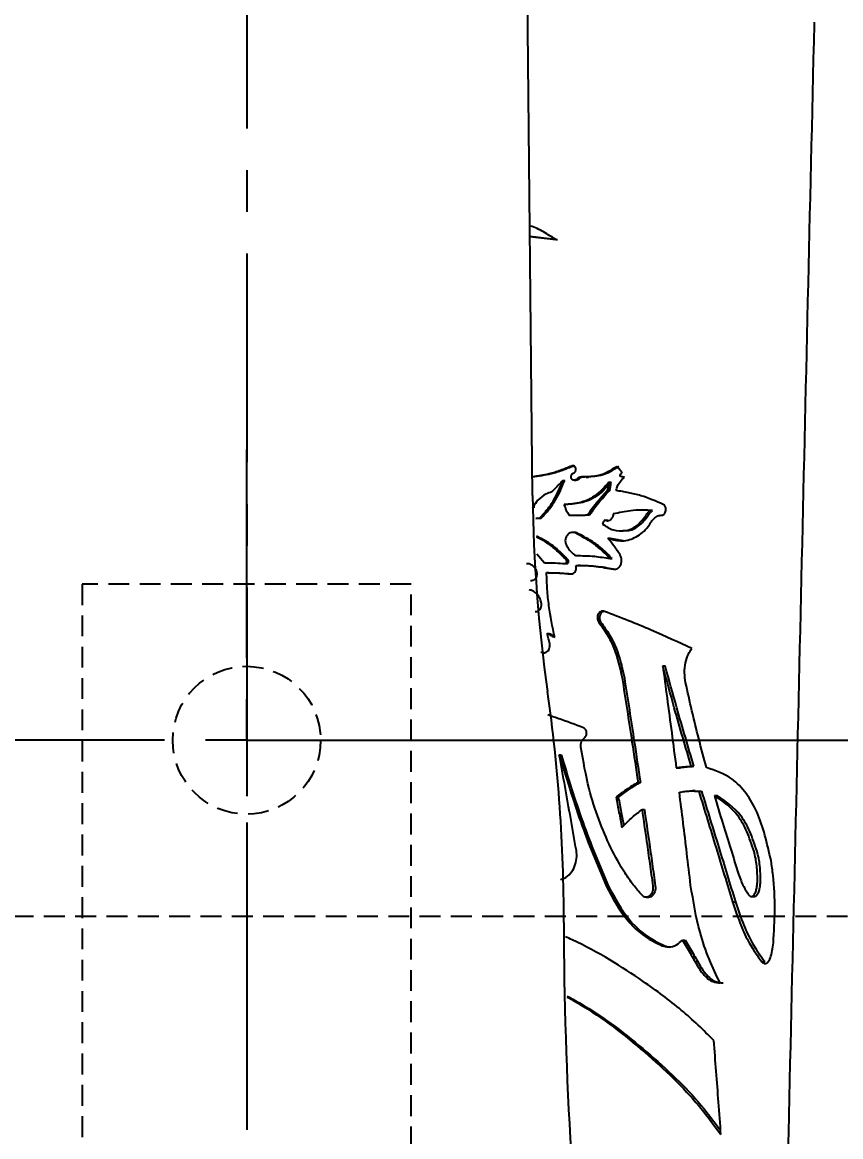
# Model space of a CAD drawing. Header units: millimetres. Extents: x 8 to 832, y 8 to 585.
# Drawn here: x 633.6 to 683.4, y 230 to 297.8 of the extents above; entities that cross this region are included whole.
import ezdxf

# ---------------------------------------------------------------- set-up
doc = ezdxf.new("R2010")
doc.units = ezdxf.units.MM
doc.linetypes.add('CENTERX2', pattern=[20.32, 12.7, -2.54, 2.54, -2.54])
doc.linetypes.add('HIDDEN', pattern=[1.905, 1.27, -0.635])
for name, color, linetype in [('CENTERLINE', 4, 'CENTERX2'), ('DIMENSIONS', 2, 'Continuous'), ('HIDDEN', 3, 'HIDDEN')]:
    doc.layers.add(name, color=color, linetype=linetype)
doc.layers.add('OUTLINE', color=7, linetype='Continuous', lineweight=25)
doc.styles.add('SLDTEXTSTYLE0', font='TXT', dxfattribs={"width": 0.75})
doc.dimstyles.new('SLDDIMSTYLE0', dxfattribs={"dimtxt": 3.5, "dimasz": 2, "dimexe": 0, "dimexo": 0.0625, "dimgap": 0.875, "dimtad": 1, "dimrnd": 1e-09, "dimzin": 12, "dimdsep": 46, "dimtxsty": 'SLDTEXTSTYLE0', "dimsah": 1, "dimcen": 0.09, "dimadec": 0, "dimazin": 3, "dimtfac": 1, "dimtofl": 0, "dimtmove": 0, "dimatfit": 3, "dimfxl": 0, "dimfrac": 2, "dimtolj": 1, "dimtzin": 12, "dimarcsym": 0})

# ---------------------------------------------------------------- blocks, each defined once
blk = doc.blocks.new('_D_7')
at = {"layer": 'DIMENSIONS'}
for p, q in [((710.247, 389.812), (743.172, 389.812)), ((741.172, 254.112), (741.172, 389.812)), ((648.272, 254.112), (743.172, 254.112))]:
    blk.add_line(p, q, dxfattribs=at)
for points in [[(741.172, 389.812), (740.672, 387.812), (741.672, 387.812)], [(741.172, 254.112), (741.672, 256.112), (740.672, 256.112)]]:
    blk.add_solid(points, dxfattribs=at)
at = {"layer": 'DIMENSIONS', "insert": (736.661, 316.143), "char_height": 3.5, "attachment_point": 1, "rotation": 90, "style": 'SLDTEXTSTYLE0'}
blk.add_mtext('135,7', dxfattribs=at)
blk = doc.blocks.new('_D_13')
at = {"layer": 'DIMENSIONS'}
for p, q in [((583.772, 148.122), (583.772, 69.681)), ((647.272, 122.409), (647.272, 69.681)), ((647.272, 71.681), (583.772, 71.681))]:
    blk.add_line(p, q, dxfattribs=at)
for points in [[(583.772, 71.681), (585.772, 71.181), (585.772, 72.181)], [(647.272, 71.681), (645.272, 72.181), (645.272, 71.181)]]:
    blk.add_solid(points, dxfattribs=at)
at = {"layer": 'DIMENSIONS', "insert": (610.998, 76.193), "char_height": 3.5, "attachment_point": 1, "style": 'SLDTEXTSTYLE0'}
blk.add_mtext('63,5', dxfattribs=at)
blk = doc.blocks.new('SW_CENTERMARKSYMBOL_3')
at = {"layer": 'CENTERLINE', "color": 0}
for p, q in [((0, 5), (0, 18.4)), ((0, 0), (0, 2.5)), ((-5, 0), (-18.4, 0)), ((0, 0), (-2.5, 0)), ((0, 0), (0, -2.5)), ((0, 0), (2.5, 0)), ((5, 0), (18.4, 0)), ((0, -5), (0, -18.4))]:
    blk.add_line(p, q, dxfattribs=at)

msp = doc.modelspace()

# ---------------------------------------------------------------- linework, layer by layer
at = {"layer": 'CENTERLINE'}
msp.add_line((647.272, 466.611), (647.272, 109.712), dxfattribs=at)
at = {"layer": 'HIDDEN'}
for p, q in [((657.272, 263.612), (637.272, 263.612)), ((637.272, 263.612), (637.272, 183.612)), ((657.272, 183.612), (657.272, 263.612)), ((457.772, 243.412), (709.247, 243.412))]:
    msp.add_line(p, q, dxfattribs=at)
msp.add_circle((647.272, 254.112), 4.5, dxfattribs=at)
msp.add_circle((647.272, 254.112), 4.5, dxfattribs=at)
at = {"layer": 'OUTLINE'}
for p, q in [((664.672, 269.012), (664.172, 317.012)), ((681.797, 297.812), (681.796, 297.696)), ((664.508, 284.786), (666.193, 284.591)), ((664.508, 284.773), (666.083, 284.591)), ((666.083, 284.591), (666.193, 284.591)), ((667.037, 270.804), (667.154, 270.804)), ((667.722, 270.137), (667.843, 270.137)), ((667.934, 270.129), (668.067, 270.129)), ((666.508, 269.925), (666.621, 269.925)), ((667.204, 269.932), (667.329, 269.932)), ((669.251, 269.364), (669.38, 269.364)), ((669.314, 269.823), (669.445, 269.823)), ((664.705, 268.315), (664.808, 268.315)), ((666.58, 268.462), (666.694, 268.462)), ((671.513, 268.12), (671.365, 268.12)), ((671.963, 268.104), (671.511, 268.116)), ((671.817, 268.104), (671.963, 268.104)), ((664.872, 267.622), (665.092, 267.631)), ((664.873, 267.618), (665.197, 267.631)), ((665.092, 267.631), (665.197, 267.631)), ((666.892, 267.807), (667.008, 267.807)), ((667.342, 267.802), (667.462, 267.802)), ((668.007, 267.831), (668.129, 267.831)), ((669.037, 267.511), (669.166, 267.511)), ((669.279, 267.467), (669.166, 267.511)), ((667.093, 266.759), (667.047, 266.759)), ((667.175, 266.759), (667.116, 266.759)), ((670.028, 266.848), (670.179, 266.848)), ((669.253, 266.402), (669.383, 266.402)), ((669.383, 266.402), (670.15, 266.273)), ((664.928, 265.456), (665.388, 264.912)), ((667.304, 265.348), (667.423, 265.348)), ((665.388, 264.912), (665.496, 264.912)), ((666.625, 264.869), (666.739, 264.869)), ((666.713, 265.093), (666.828, 265.093)), ((667.302, 264.748), (667.42, 264.748)), ((667.564, 264.749), (667.44, 264.749)), ((669.37, 265.175), (669.501, 265.175)), ((665.519, 264.312), (665.628, 264.312)), ((666.973, 264.233), (667.09, 264.233)), ((665.565, 260.61), (665.674, 260.61)), ((665.164, 259.479), (665.27, 259.479)), ((672.587, 258.637), (672.737, 258.637)), ((666.294, 253.214), (666.408, 253.214)), ((673.41, 252.431), (673.566, 252.431)), ((674.325, 252.526), (674.487, 252.526)), ((671.084, 251.549), (671.226, 251.549)), ((674.563, 251.026), (674.397, 251.026)), ((674.56, 251.018), (674.947, 251.004)), ((674.782, 251.004), (674.947, 251.004)), ((669.747, 250.651), (669.882, 250.651)), ((675.732, 250.74), (675.902, 250.74)), ((671.326, 249.892), (671.47, 249.892)), ((671.572, 244.552), (671.732, 244.552)), ((676.833, 244.272), (677.01, 244.272)), ((677.983, 244.599), (678.189, 244.599)), ((672.56, 241.606), (672.712, 241.606)), ((673.785, 241.951), (673.944, 241.951)), ((678.615, 240.632), (678.803, 240.632))]:
    msp.add_line(p, q, dxfattribs=at)
for centre, radius, start, end in [((756.319, 269.966), 91.652, 180.59681, 188.08511), ((566.572, 243.012), 100, 0, 8.08511), ((891.072, 243.012), 224.5, 180, 187.15267)]:
    msp.add_arc(centre, radius, start, end, dxfattribs=at)
for points, knots in [([(681.796, 297.696), (681.274, 275.207), (680.475, 240.713), (679.676, 206.219), (679.397, 194.213)], [0, 0, 0, 0, 0.651949, 1, 1, 1, 1]), ([(666.083, 284.591), (665.837, 284.746), (665.344, 285.056), (664.813, 285.338), (664.515, 285.415), (664.501, 285.418)], [0, 0, 0, 0, 0.488722, 0.97742, 1, 1, 1, 1]), ([(667.037, 270.804), (666.816, 270.71), (666.373, 270.521), (665.585, 270.278), (665.001, 270.197), (664.66, 270.149)], [0, 0, 0, 0, 0.294316, 0.588631, 1, 1, 1, 1]), ([(667.154, 270.804), (666.932, 270.71), (666.489, 270.522), (665.664, 270.27), (665.04, 270.184), (664.661, 270.132)], [0, 0, 0, 0, 0.28104, 0.562083, 1, 1, 1, 1]), ([(667.158, 270.371), (667.18, 270.381), (667.223, 270.401), (667.273, 270.462), (667.301, 270.535), (667.307, 270.612), (667.293, 270.684), (667.259, 270.746), (667.21, 270.794), (667.148, 270.821), (667.088, 270.823), (667.052, 270.809), (667.037, 270.804)], [0, 0, 0, 0, 0.11035, 0.220945, 0.324577, 0.422317, 0.517792, 0.613404, 0.71356, 0.819269, 0.929156, 1, 1, 1, 1]), ([(669.773, 270.777), (669.602, 270.658), (669.261, 270.42), (668.575, 270.157), (668.048, 270.145), (667.722, 270.137)], [0, 0, 0, 0, 0.276715, 0.553364, 1, 1, 1, 1]), ([(669.906, 270.777), (669.735, 270.659), (669.393, 270.422), (668.704, 270.158), (668.172, 270.145), (667.843, 270.137)], [0, 0, 0, 0, 0.2752028, 0.5503428, 1, 1, 1, 1]), ([(670.109, 270.454), (670.08, 270.482), (670.022, 270.538), (669.91, 270.645), (669.827, 270.725), (669.773, 270.777)], [0, 0, 0, 0, 0.260119, 0.520249, 1, 1, 1, 1]), ([(667.329, 269.985), (667.31, 269.969), (667.27, 269.939), (667.201, 269.927), (667.133, 269.943), (667.074, 269.985), (667.033, 270.048), (667.013, 270.122), (667.015, 270.197), (667.037, 270.265), (667.077, 270.322), (667.119, 270.356), (667.149, 270.368), (667.158, 270.371)], [0, 0, 0, 0, 0.1029613, 0.2059581, 0.3079104, 0.4098008, 0.5083972, 0.6009744, 0.6883647, 0.7767039, 0.8622326, 0.9547018, 1, 1, 1, 1]), ([(667.448, 269.985), (667.428, 269.969), (667.389, 269.938), (667.344, 269.934), (667.322, 269.932)], [0, 0, 0, 0, 0.515351, 1, 1, 1, 1]), ([(667.722, 270.137), (667.683, 270.137), (667.581, 270.136), (667.443, 270.082), (667.359, 270.01), (667.329, 269.985)], [0, 0, 0, 0, 0.276697, 0.74254, 1, 1, 1, 1]), ([(667.843, 270.137), (667.804, 270.137), (667.701, 270.136), (667.562, 270.082), (667.478, 270.01), (667.448, 269.985)], [0, 0, 0, 0, 0.275242, 0.743797, 1, 1, 1, 1]), ([(669.744, 269.31), (669.771, 269.402), (669.841, 269.633), (670.022, 269.917), (670.188, 270.052), (670.259, 270.11)], [0, 0, 0, 0, 0.273804, 0.689482, 1, 1, 1, 1]), ([(669.97, 270.18), (669.982, 270.203), (670.006, 270.25), (670.052, 270.341), (670.086, 270.409), (670.109, 270.454)], [0, 0, 0, 0, 0.254655, 0.509298, 1, 1, 1, 1]), ([(670.259, 270.11), (670.234, 270.117), (670.183, 270.129), (670.087, 270.152), (670.016, 270.169), (669.97, 270.18)], [0, 0, 0, 0, 0.264691, 0.529342, 1, 1, 1, 1]), ([(665.092, 267.631), (665.251, 267.802), (665.57, 268.143), (666.083, 268.887), (666.342, 269.52), (666.508, 269.925)], [0, 0, 0, 0, 0.264733, 0.529498, 1, 1, 1, 1]), ([(665.197, 267.631), (665.357, 267.801), (665.677, 268.141), (666.193, 268.885), (666.454, 269.519), (666.621, 269.925)], [0, 0, 0, 0, 0.26419, 0.528408, 1, 1, 1, 1]), ([(666.508, 269.925), (666.451, 269.864), (666.338, 269.743), (666.118, 269.51), (665.952, 269.34), (665.845, 269.229)], [0, 0, 0, 0, 0.259097, 0.51819, 1, 1, 1, 1]), ([(669.314, 269.823), (669.12, 269.599), (668.634, 269.037), (667.684, 268.525), (666.926, 268.482), (666.58, 268.462)], [0, 0, 0, 0, 0.265768, 0.664578, 1, 1, 1, 1]), ([(669.445, 269.823), (669.25, 269.599), (668.76, 269.037), (667.805, 268.525), (667.042, 268.482), (666.694, 268.462)], [0, 0, 0, 0, 0.2644593, 0.6645369, 1, 1, 1, 1]), ([(668.007, 267.831), (668.11, 267.972), (668.317, 268.254), (668.729, 268.774), (669.045, 269.132), (669.251, 269.364)], [0, 0, 0, 0, 0.260707, 0.521413, 1, 1, 1, 1]), ([(668.129, 267.831), (668.233, 267.971), (668.441, 268.253), (668.854, 268.773), (669.173, 269.131), (669.38, 269.364)], [0, 0, 0, 0, 0.259918, 0.519833, 1, 1, 1, 1]), ([(669.251, 269.364), (669.256, 269.402), (669.267, 269.479), (669.288, 269.632), (669.304, 269.747), (669.314, 269.823)], [0, 0, 0, 0, 0.250334, 0.500675, 1, 1, 1, 1]), ([(669.38, 269.364), (669.386, 269.402), (669.397, 269.479), (669.418, 269.632), (669.434, 269.747), (669.445, 269.823)], [0, 0, 0, 0, 0.2503037, 0.500606, 1, 1, 1, 1]), ([(672.623, 268.469), (672.177, 268.66), (671.503, 268.947), (670.52, 269.19), (670.003, 269.27), (669.744, 269.31)], [0, 0, 0, 0, 0.496147, 0.747595, 1, 1, 1, 1]), ([(665.845, 269.229), (665.722, 269.19), (665.413, 269.091), (665.002, 268.781), (664.795, 268.455), (664.705, 268.315)], [0, 0, 0, 0, 0.272975, 0.68675, 1, 1, 1, 1]), ([(666.58, 268.462), (666.6, 268.4), (666.641, 268.276), (666.739, 268.051), (666.832, 267.903), (666.892, 267.807)], [0, 0, 0, 0, 0.262149, 0.524302, 1, 1, 1, 1]), ([(671.817, 268.104), (671.625, 268.113), (671.24, 268.129), (670.497, 268.082), (669.935, 267.962), (669.577, 267.886)], [0, 0, 0, 0, 0.2671273, 0.5342578, 1, 1, 1, 1]), ([(671.566, 267.792), (671.586, 267.823), (671.626, 267.886), (671.709, 267.994), (671.775, 268.061), (671.817, 268.104)], [0, 0, 0, 0, 0.266319, 0.532631, 1, 1, 1, 1]), ([(671.709, 267.792), (671.729, 267.823), (671.77, 267.886), (671.853, 267.993), (671.92, 268.061), (671.963, 268.104)], [0, 0, 0, 0, 0.265433, 0.530867, 1, 1, 1, 1]), ([(672.529, 267.81), (672.558, 267.813), (672.615, 267.819), (672.691, 267.881), (672.748, 267.973), (672.778, 268.084), (672.781, 268.197), (672.76, 268.302), (672.717, 268.391), (672.668, 268.444), (672.634, 268.463), (672.623, 268.469)], [0, 0, 0, 0, 0.129474, 0.259107, 0.383499, 0.501286, 0.612855, 0.722129, 0.833006, 0.947901, 1, 1, 1, 1]), ([(666.892, 267.807), (666.992, 267.805), (667.193, 267.8), (667.566, 267.804), (667.835, 267.82), (668.007, 267.831)], [0, 0, 0, 0, 0.266182, 0.532367, 1, 1, 1, 1]), ([(667.266, 267.802), (667.28, 267.802), (667.394, 267.8), (667.684, 267.804), (667.955, 267.82), (668.129, 267.831)], [0, 0, 0, 0, 0.048584, 0.390942, 1, 1, 1, 1]), ([(668.917, 267.266), (669.136, 267.126), (669.573, 266.846), (670.3, 266.823), (671.015, 267.092), (671.377, 267.552), (671.566, 267.792)], [0, 0, 0, 0, 0.242691, 0.485205, 0.731022, 1, 1, 1, 1]), ([(669.037, 267.511), (669.027, 267.49), (669.006, 267.449), (668.966, 267.367), (668.936, 267.306), (668.917, 267.266)], [0, 0, 0, 0, 0.254385, 0.508772, 1, 1, 1, 1]), ([(669.577, 267.886), (669.571, 267.838), (669.559, 267.741), (669.496, 267.614), (669.405, 267.517), (669.292, 267.459), (669.162, 267.448), (669.08, 267.49), (669.037, 267.511)], [0, 0, 0, 0, 0.1540287, 0.3079329, 0.4693027, 0.6343316, 0.8103463, 1, 1, 1, 1]), ([(669.253, 266.402), (669.547, 266.324), (670.136, 266.167), (670.997, 266.44), (671.576, 266.925), (671.832, 267.312), (671.899, 267.412)], [0, 0, 0, 0, 0.299395, 0.598786, 0.896382, 1, 1, 1, 1]), ([(670.163, 266.886), (670.253, 266.876), (670.586, 266.84), (671.16, 267.109), (671.522, 267.559), (671.709, 267.792)], [0, 0, 0, 0, 0.152564, 0.561768, 1, 1, 1, 1]), ([(671.899, 267.412), (671.945, 267.477), (672.057, 267.634), (672.279, 267.786), (672.448, 267.802), (672.529, 267.81)], [0, 0, 0, 0, 0.266633, 0.649316, 1, 1, 1, 1]), ([(667.256, 266.727), (667.206, 266.743), (667.106, 266.775), (666.95, 266.741), (666.813, 266.65), (666.712, 266.51), (666.659, 266.345), (666.656, 266.177), (666.686, 266.067), (666.71, 266.015), (666.712, 266.01)], [0, 0, 0, 0, 0.150598, 0.301279, 0.449769, 0.593728, 0.729491, 0.858711, 0.985088, 1, 1, 1, 1]), ([(667.375, 266.727), (667.314, 266.751), (667.247, 266.777), (667.181, 266.757), (667.175, 266.755)], [0, 0, 0, 0, 0.907881, 1, 1, 1, 1]), ([(669.37, 265.175), (669.204, 265.347), (668.871, 265.691), (668.182, 266.243), (667.616, 266.539), (667.256, 266.727)], [0, 0, 0, 0, 0.2673, 0.534592, 1, 1, 1, 1]), ([(669.501, 265.175), (669.334, 265.346), (669.001, 265.689), (668.308, 266.241), (667.738, 266.538), (667.375, 266.727)], [0, 0, 0, 0, 0.266112, 0.5322172, 1, 1, 1, 1]), ([(666.828, 265.093), (666.644, 265.281), (666.277, 265.658), (665.643, 266.163), (665.156, 266.406), (664.9, 266.534)], [0, 0, 0, 0, 0.321997, 0.643973, 1, 1, 1, 1]), ([(666.713, 265.093), (666.529, 265.282), (666.162, 265.659), (665.565, 266.141), (665.118, 266.367), (664.902, 266.477)], [0, 0, 0, 0, 0.340404, 0.680793, 1, 1, 1, 1]), ([(666.712, 266.01), (666.753, 265.934), (666.833, 265.783), (667.025, 265.544), (667.197, 265.424), (667.304, 265.348)], [0, 0, 0, 0, 0.271292, 0.542535, 1, 1, 1, 1]), ([(669.993, 265.398), (669.933, 265.489), (669.813, 265.672), (669.57, 266.012), (669.378, 266.248), (669.253, 266.402)], [0, 0, 0, 0, 0.2604434, 0.5208824, 1, 1, 1, 1]), ([(667.304, 265.348), (667.493, 265.348), (667.872, 265.347), (668.567, 265.303), (669.058, 265.225), (669.37, 265.175)], [0, 0, 0, 0, 0.266591, 0.533179, 1, 1, 1, 1]), ([(669.582, 264.521), (669.633, 264.517), (669.735, 264.508), (669.881, 264.581), (669.997, 264.708), (670.07, 264.875), (670.094, 265.056), (670.074, 265.23), (670.029, 265.34), (669.998, 265.391), (669.993, 265.398)], [0, 0, 0, 0, 0.151251, 0.3026491, 0.449595, 0.5900504, 0.7226601, 0.8508092, 0.9786452, 1, 1, 1, 1]), ([(664.534, 263.838), (664.562, 263.835), (664.639, 263.825), (664.752, 263.874), (664.858, 263.959), (664.924, 264.074), (664.95, 264.202), (664.939, 264.348), (664.878, 264.516), (664.75, 264.682), (664.563, 264.807), (664.405, 264.868), (664.315, 264.854), (664.307, 264.853)], [0, 0, 0, 0, 0.055825, 0.151006, 0.229055, 0.307458, 0.378695, 0.44923, 0.552331, 0.686418, 0.823165, 0.982583, 1, 1, 1, 1]), ([(665.388, 264.912), (665.5, 264.912), (665.722, 264.912), (666.136, 264.901), (666.434, 264.881), (666.625, 264.869)], [0, 0, 0, 0, 0.2662451, 0.5324826, 1, 1, 1, 1]), ([(666.625, 264.869), (666.641, 264.87), (666.671, 264.872), (666.71, 264.9), (666.735, 264.937), (666.748, 264.98), (666.747, 265.022), (666.735, 265.062), (666.721, 265.083), (666.713, 265.093)], [0, 0, 0, 0, 0.179794, 0.338618, 0.483317, 0.616981, 0.745781, 0.871556, 1, 1, 1, 1]), ([(666.739, 264.869), (666.756, 264.87), (666.786, 264.872), (666.825, 264.899), (666.851, 264.937), (666.863, 264.98), (666.862, 265.023), (666.851, 265.062), (666.836, 265.083), (666.828, 265.093)], [0, 0, 0, 0, 0.179274, 0.339529, 0.48501, 0.618501, 0.746417, 0.871167, 1, 1, 1, 1]), ([(666.973, 264.233), (667.012, 264.233), (667.089, 264.235), (667.194, 264.296), (667.275, 264.392), (667.32, 264.51), (667.331, 264.635), (667.311, 264.711), (667.302, 264.748)], [0, 0, 0, 0, 0.1799, 0.360028, 0.533153, 0.695814, 0.84988, 1, 1, 1, 1]), ([(667.302, 264.748), (667.512, 264.748), (667.932, 264.746), (668.701, 264.688), (669.24, 264.586), (669.582, 264.521)], [0, 0, 0, 0, 0.267154, 0.5343063, 1, 1, 1, 1]), ([(667.562, 264.746), (667.725, 264.745), (668.098, 264.743), (668.824, 264.688), (669.368, 264.586), (669.715, 264.521)], [0, 0, 0, 0, 0.21864, 0.501209, 1, 1, 1, 1]), ([(666.014, 260.368), (665.882, 261.01), (665.683, 261.976), (665.553, 263.303), (665.531, 263.975), (665.519, 264.312)], [0, 0, 0, 0, 0.495768, 0.747354, 1, 1, 1, 1]), ([(665.519, 264.312), (665.651, 264.311), (665.913, 264.308), (666.4, 264.287), (666.75, 264.254), (666.973, 264.233)], [0, 0, 0, 0, 0.266359, 0.532714, 1, 1, 1, 1]), ([(665.628, 264.312), (665.759, 264.311), (666.021, 264.308), (666.489, 264.289), (666.821, 264.257), (667.025, 264.238)], [0, 0, 0, 0, 0.277221, 0.554439, 1, 1, 1, 1]), ([(664.817, 261.952), (664.847, 261.948), (664.917, 261.939), (665.027, 261.976), (665.124, 262.056), (665.189, 262.174), (665.219, 262.329), (665.2, 262.542), (665.097, 262.81), (664.892, 263.07), (664.658, 263.235), (664.502, 263.254), (664.457, 263.259)], [0, 0, 0, 0, 0.050963, 0.118936, 0.187394, 0.246962, 0.317738, 0.412769, 0.552558, 0.73792, 0.924064, 1, 1, 1, 1]), ([(669.041, 261.955), (669.002, 261.964), (668.926, 261.983), (668.809, 261.945), (668.71, 261.864), (668.64, 261.747), (668.607, 261.612), (668.612, 261.478), (668.647, 261.364), (668.686, 261.307), (668.703, 261.282)], [0, 0, 0, 0, 0.1387252, 0.2775132, 0.4140629, 0.5458497, 0.6703491, 0.7899713, 0.908296, 1, 1, 1, 1]), ([(669.022, 261.962), (668.993, 261.956), (668.926, 261.941), (668.836, 261.861), (668.766, 261.744), (668.734, 261.609), (668.739, 261.475), (668.774, 261.363), (668.813, 261.306), (668.83, 261.282)], [0, 0, 0, 0, 0.12409, 0.291497, 0.452304, 0.60324, 0.747611, 0.890342, 1, 1, 1, 1]), ([(674.355, 259.69), (673.556, 260.065), (672.352, 260.631), (670.518, 261.385), (669.534, 261.765), (669.041, 261.955)], [0, 0, 0, 0, 0.496754, 0.747976, 1, 1, 1, 1]), ([(668.703, 261.282), (668.877, 261.041), (669.227, 260.56), (669.769, 259.465), (669.978, 258.529), (670.116, 257.913)], [0, 0, 0, 0, 0.254626, 0.509292, 1, 1, 1, 1]), ([(668.83, 261.282), (669.005, 261.042), (669.356, 260.562), (669.901, 259.468), (670.112, 258.531), (670.252, 257.913)], [0, 0, 0, 0, 0.254229, 0.508502, 1, 1, 1, 1]), ([(665.71, 259.974), (665.698, 260.027), (665.674, 260.134), (665.625, 260.346), (665.589, 260.504), (665.565, 260.61)], [0, 0, 0, 0, 0.251254, 0.502507, 1, 1, 1, 1]), ([(665.565, 260.61), (665.605, 260.589), (665.685, 260.547), (665.834, 260.466), (665.944, 260.407), (666.014, 260.368)], [0, 0, 0, 0, 0.264416, 0.528826, 1, 1, 1, 1]), ([(665.674, 260.61), (665.714, 260.589), (665.794, 260.547), (665.903, 260.489), (665.972, 260.451), (666.002, 260.435)], [0, 0, 0, 0, 0.362885, 0.725802, 1, 1, 1, 1]), ([(665.352, 259.44), (665.378, 259.44), (665.449, 259.441), (665.557, 259.501), (665.655, 259.608), (665.712, 259.743), (665.727, 259.871), (665.714, 259.945), (665.71, 259.974)], [0, 0, 0, 0, 0.117864, 0.322915, 0.520566, 0.709006, 0.889048, 1, 1, 1, 1]), ([(673.978, 257.625), (673.949, 257.821), (673.89, 258.215), (673.963, 258.828), (674.127, 259.337), (674.286, 259.583), (674.355, 259.69)], [0, 0, 0, 0, 0.266063, 0.532261, 0.796226, 1, 1, 1, 1]), ([(674.325, 252.526), (674.151, 253.116), (673.802, 254.295), (673.217, 256.327), (672.819, 257.786), (672.587, 258.637)], [0, 0, 0, 0, 0.29439, 0.588787, 1, 1, 1, 1]), ([(672.587, 258.637), (672.675, 257.988), (672.86, 256.629), (673.135, 254.561), (673.318, 253.141), (673.41, 252.431)], [0, 0, 0, 0, 0.3137352, 0.6568664, 1, 1, 1, 1]), ([(674.487, 252.526), (674.312, 253.115), (673.961, 254.292), (673.372, 256.325), (672.971, 257.785), (672.737, 258.637)], [0, 0, 0, 0, 0.294055, 0.588117, 1, 1, 1, 1]), ([(670.116, 257.913), (670.217, 257.264), (670.419, 255.966), (670.742, 253.845), (670.961, 252.372), (671.084, 251.549)], [0, 0, 0, 0, 0.305937, 0.611872, 1, 1, 1, 1]), ([(670.252, 257.913), (670.353, 257.264), (670.556, 255.967), (670.882, 253.845), (671.103, 252.373), (671.226, 251.549)], [0, 0, 0, 0, 0.305841, 0.611682, 1, 1, 1, 1]), ([(675.249, 252.445), (675.09, 253.036), (674.783, 254.175), (674.357, 255.905), (674.104, 257.051), (673.978, 257.625)], [0, 0, 0, 0, 0.350948, 0.675192, 1, 1, 1, 1]), ([(667.761, 254.872), (667.253, 255.06), (666.551, 255.321), (665.805, 255.582), (665.599, 255.653)], [0, 0, 0, 0, 0.7238, 1, 1, 1, 1]), ([(667.821, 254.253), (667.847, 254.277), (667.898, 254.325), (667.945, 254.431), (667.962, 254.546), (667.948, 254.658), (667.905, 254.756), (667.841, 254.832), (667.787, 254.859), (667.761, 254.872)], [0, 0, 0, 0, 0.150147, 0.300507, 0.445438, 0.584633, 0.723461, 0.866356, 1, 1, 1, 1]), ([(667.606, 253.685), (667.603, 253.746), (667.596, 253.866), (667.648, 254.04), (667.727, 254.172), (667.794, 254.23), (667.821, 254.253)], [0, 0, 0, 0, 0.2709698, 0.5419073, 0.8154195, 1, 1, 1, 1]), ([(667.33, 247.395), (667.216, 248.044), (666.99, 249.338), (666.644, 251.278), (666.411, 252.569), (666.294, 253.214)], [0, 0, 0, 0, 0.334452, 0.667224, 1, 1, 1, 1]), ([(666.294, 253.214), (666.71, 251.844), (667.334, 249.782), (668.341, 247.143), (668.886, 245.858), (669.159, 245.215)], [0, 0, 0, 0, 0.497545, 0.748451, 1, 1, 1, 1]), ([(666.408, 253.214), (666.826, 251.843), (667.455, 249.781), (668.468, 247.142), (669.016, 245.858), (669.291, 245.215)], [0, 0, 0, 0, 0.497525, 0.748439, 1, 1, 1, 1]), ([(669.424, 247.569), (669.172, 248.141), (668.668, 249.284), (668.016, 251.327), (667.755, 252.831), (667.606, 253.685)], [0, 0, 0, 0, 0.30176, 0.603689, 1, 1, 1, 1]), ([(673.41, 252.431), (673.493, 252.446), (673.661, 252.475), (673.968, 252.512), (674.187, 252.521), (674.325, 252.526)], [0, 0, 0, 0, 0.2687631, 0.5375324, 1, 1, 1, 1]), ([(673.566, 252.431), (673.65, 252.446), (673.817, 252.475), (674.126, 252.512), (674.347, 252.521), (674.487, 252.526)], [0, 0, 0, 0, 0.267179, 0.53435, 1, 1, 1, 1]), ([(679.179, 246.765), (678.938, 247.821), (678.573, 249.426), (677.678, 250.919), (676.71, 251.957), (675.793, 252.263), (675.249, 252.445)], [0, 0, 0, 0, 0.353428, 0.536747, 0.725373, 1, 1, 1, 1]), ([(671.084, 251.549), (670.964, 251.479), (670.724, 251.34), (670.277, 251.05), (669.953, 250.806), (669.747, 250.651)], [0, 0, 0, 0, 0.267405, 0.53481, 1, 1, 1, 1]), ([(671.226, 251.549), (671.106, 251.48), (670.866, 251.341), (670.416, 251.052), (670.09, 250.807), (669.882, 250.651)], [0, 0, 0, 0, 0.266125, 0.532245, 1, 1, 1, 1]), ([(673.598, 250.945), (673.708, 250.965), (673.928, 251.004), (674.326, 251.036), (674.606, 251.016), (674.782, 251.004)], [0, 0, 0, 0, 0.269624, 0.539251, 1, 1, 1, 1]), ([(674.782, 251.004), (674.957, 250.426), (675.308, 249.27), (676.002, 247.007), (676.501, 245.364), (676.833, 244.272)], [0, 0, 0, 0, 0.251248, 0.502505, 1, 1, 1, 1]), ([(674.947, 251.004), (675.123, 250.427), (675.475, 249.272), (676.174, 247.01), (676.676, 245.365), (677.01, 244.272)], [0, 0, 0, 0, 0.25082, 0.501648, 1, 1, 1, 1]), ([(669.747, 250.651), (669.777, 250.496), (669.836, 250.185), (669.954, 249.567), (670.041, 249.104), (670.099, 248.797)], [0, 0, 0, 0, 0.2513477, 0.5026974, 1, 1, 1, 1]), ([(669.882, 250.651), (669.912, 250.496), (669.971, 250.185), (670.082, 249.606), (670.162, 249.182), (670.213, 248.914)], [0, 0, 0, 0, 0.268189, 0.536376, 1, 1, 1, 1]), ([(674.286, 245.295), (674.209, 245.944), (674.059, 247.21), (673.83, 249.094), (673.675, 250.328), (673.598, 250.945)], [0, 0, 0, 0, 0.3446379, 0.6723173, 1, 1, 1, 1]), ([(675.732, 250.74), (675.9, 250.171), (676.227, 249.064), (676.723, 247.471), (677.044, 246.465), (677.205, 245.962)], [0, 0, 0, 0, 0.3457969, 0.6725761, 1, 1, 1, 1]), ([(678.141, 247.343), (678.002, 247.761), (677.731, 248.578), (677.005, 249.88), (676.241, 250.396), (675.732, 250.74)], [0, 0, 0, 0, 0.2590069, 0.5061256, 1, 1, 1, 1]), ([(678.326, 247.343), (678.186, 247.761), (677.913, 248.579), (677.182, 249.881), (676.414, 250.397), (675.902, 250.74)], [0, 0, 0, 0, 0.258739, 0.506204, 1, 1, 1, 1]), ([(670.099, 248.797), (670.204, 248.907), (670.416, 249.128), (670.824, 249.505), (671.131, 249.742), (671.326, 249.892)], [0, 0, 0, 0, 0.267541, 0.535087, 1, 1, 1, 1]), ([(671.326, 249.892), (671.42, 249.243), (671.579, 248.145), (671.798, 246.598), (671.924, 245.699), (671.986, 245.25)], [0, 0, 0, 0, 0.419543, 0.70977, 1, 1, 1, 1]), ([(671.47, 249.892), (671.565, 249.243), (671.725, 248.145), (671.946, 246.598), (672.072, 245.7), (672.135, 245.25)], [0, 0, 0, 0, 0.419413, 0.709706, 1, 1, 1, 1]), ([(666.365, 245.645), (666.409, 245.651), (666.6, 245.678), (666.896, 245.904), (667.191, 246.291), (667.35, 246.772), (667.366, 247.153), (667.336, 247.353), (667.33, 247.395)], [0, 0, 0, 0, 0.067963, 0.298205, 0.522734, 0.738361, 0.945286, 1, 1, 1, 1]), ([(671.327, 244.675), (671.148, 244.883), (670.792, 245.3), (670.125, 246.23), (669.703, 247.035), (669.424, 247.569)], [0, 0, 0, 0, 0.251614, 0.503225, 1, 1, 1, 1]), ([(678.344, 245.462), (678.345, 245.641), (678.348, 246.143), (678.278, 246.8), (678.176, 247.202), (678.141, 247.343)], [0, 0, 0, 0, 0.26474, 0.741758, 1, 1, 1, 1]), ([(678.53, 245.462), (678.531, 245.641), (678.535, 246.141), (678.464, 246.798), (678.362, 247.2), (678.326, 247.343)], [0, 0, 0, 0, 0.26453, 0.738895, 1, 1, 1, 1]), ([(679.318, 241.778), (679.358, 242.45), (679.442, 243.838), (679.359, 245.569), (679.223, 246.474), (679.179, 246.765)], [0, 0, 0, 0, 0.389294, 0.803938, 1, 1, 1, 1]), ([(677.205, 245.962), (677.252, 245.825), (677.347, 245.551), (677.548, 245.106), (677.711, 244.859), (677.815, 244.704)], [0, 0, 0, 0, 0.269974, 0.539938, 1, 1, 1, 1]), ([(669.159, 245.215), (669.545, 244.503), (670.316, 243.081), (671.613, 242.029), (672.361, 241.695), (672.56, 241.606)], [0, 0, 0, 0, 0.423688, 0.846318, 1, 1, 1, 1]), ([(669.291, 245.215), (669.678, 244.504), (670.453, 243.083), (671.757, 242.031), (672.509, 241.696), (672.712, 241.606)], [0, 0, 0, 0, 0.422472, 0.844115, 1, 1, 1, 1]), ([(671.986, 245.25), (671.991, 245.188), (671.999, 245.065), (671.959, 244.882), (671.883, 244.725), (671.774, 244.609), (671.642, 244.547), (671.499, 244.551), (671.392, 244.608), (671.34, 244.661), (671.327, 244.675)], [0, 0, 0, 0, 0.129025, 0.258036, 0.387687, 0.52154, 0.660484, 0.804307, 0.949417, 1, 1, 1, 1]), ([(672.135, 245.25), (672.139, 245.189), (672.148, 245.066), (672.108, 244.884), (672.033, 244.727), (671.924, 244.613), (671.814, 244.552), (671.744, 244.558), (671.719, 244.56)], [0, 0, 0, 0, 0.175099, 0.350176, 0.526277, 0.708799, 0.899305, 1, 1, 1, 1]), ([(676.08, 239.337), (675.85, 239.811), (675.397, 240.743), (674.714, 242.712), (674.448, 244.314), (674.286, 245.295)], [0, 0, 0, 0, 0.285478, 0.562272, 1, 1, 1, 1]), ([(677.815, 244.704), (677.853, 244.664), (677.93, 244.585), (678.057, 244.601), (678.173, 244.716), (678.267, 244.926), (678.327, 245.187), (678.338, 245.375), (678.344, 245.462)], [0, 0, 0, 0, 0.1731333, 0.3462606, 0.5218996, 0.6932255, 0.8587757, 1, 1, 1, 1]), ([(678.169, 244.612), (678.193, 244.61), (678.26, 244.607), (678.361, 244.721), (678.454, 244.93), (678.514, 245.192), (678.525, 245.378), (678.53, 245.462)], [0, 0, 0, 0, 0.1340474, 0.3694306, 0.59846, 0.8184757, 1, 1, 1, 1]), ([(676.833, 244.272), (676.996, 243.782), (677.307, 242.852), (677.931, 241.565), (678.359, 240.98), (678.615, 240.632)], [0, 0, 0, 0, 0.3095128, 0.5884734, 1, 1, 1, 1]), ([(677.01, 244.272), (677.175, 243.783), (677.488, 242.852), (678.116, 241.564), (678.547, 240.98), (678.803, 240.632)], [0, 0, 0, 0, 0.3089811, 0.5882249, 1, 1, 1, 1]), ([(675.695, 235.845), (675.062, 236.467), (673.797, 237.713), (670.97, 239.773), (668.619, 241.272), (666.801, 242.088), (666.667, 242.148)], [0, 0, 0, 0, 0.270831, 0.541635, 0.966268, 1, 1, 1, 1]), ([(672.56, 241.606), (672.679, 241.573), (672.971, 241.494), (673.405, 241.601), (673.668, 241.844), (673.785, 241.951)], [0, 0, 0, 0, 0.2784, 0.679628, 1, 1, 1, 1]), ([(672.712, 241.606), (672.833, 241.555), (672.956, 241.504), (673.075, 241.535), (673.076, 241.535)], [0, 0, 0, 0, 0.984788, 1, 1, 1, 1]), ([(673.785, 241.951), (673.867, 241.815), (674.03, 241.541), (674.338, 241.018), (674.557, 240.63), (674.699, 240.38)], [0, 0, 0, 0, 0.260751, 0.521504, 1, 1, 1, 1]), ([(673.944, 241.951), (674.027, 241.815), (674.191, 241.543), (674.5, 241.019), (674.721, 240.631), (674.864, 240.38)], [0, 0, 0, 0, 0.259945, 0.519888, 1, 1, 1, 1]), ([(678.615, 240.632), (678.676, 240.58), (678.799, 240.476), (678.984, 240.573), (679.142, 240.85), (679.26, 241.271), (679.3, 241.617), (679.318, 241.778)], [0, 0, 0, 0, 0.206739, 0.413435, 0.620424, 0.822495, 1, 1, 1, 1]), ([(674.699, 240.38), (674.81, 240.206), (675.094, 239.763), (675.586, 239.392), (675.937, 239.353), (676.08, 239.337)], [0, 0, 0, 0, 0.277577, 0.705294, 1, 1, 1, 1]), ([(674.864, 240.38), (674.976, 240.206), (675.262, 239.763), (675.756, 239.392), (676.11, 239.353), (676.254, 239.337)], [0, 0, 0, 0, 0.276175, 0.705417, 1, 1, 1, 1]), ([(666.779, 238.544), (666.928, 238.462), (668.699, 237.491), (671.452, 235.363), (674.359, 232.693), (675.672, 230.945), (676.111, 230.359)], [0, 0, 0, 0, 0.035424, 0.420611, 0.805941, 1, 1, 1, 1]), ([(666.781, 238.475), (666.901, 238.409), (668.631, 237.451), (671.339, 235.338), (674.287, 232.595), (675.64, 230.772), (676.129, 230.113)], [0, 0, 0, 0, 0.028277, 0.406842, 0.785551, 1, 1, 1, 1]), ([(676.129, 230.113), (676.081, 230.768), (675.987, 232.05), (675.842, 233.961), (675.744, 235.217), (675.695, 235.845)], [0, 0, 0, 0, 0.342586, 0.671292, 1, 1, 1, 1])]:
    msp.add_open_spline(points, degree=3, knots=knots, dxfattribs=at)

# ---------------------------------------------------------------- block references
at = {"layer": 'CENTERLINE'}
msp.add_blockref('SW_CENTERMARKSYMBOL_3', (647.272, 254.112), dxfattribs=at)

# ---------------------------------------------------------------- dimensions: what is measured, and where the dimension line sits
at = {"layer": 'DIMENSIONS'}
dim = msp.add_linear_dim(base=(741.172, 389.812), p1=(647.272, 254.112), p2=(709.247, 389.812), angle=90, dimstyle='SLDDIMSTYLE0', dxfattribs=at)
dim.commit()
dim.dimension.update_dxf_attribs({"geometry": '_D_7', "text_midpoint": (741.172, 321.962), "dimtype": 160})
dim = msp.add_linear_dim(base=(583.772, 74.457), p1=(647.272, 291.276), p2=(583.772, 291.276), dimstyle='SLDDIMSTYLE0', dxfattribs=at)
dim.commit()
dim.dimension.update_dxf_attribs({"geometry": '_D_13', "text_midpoint": (615.522, 74.457), "dimtype": 160})

doc.saveas('drawing.dxf')
